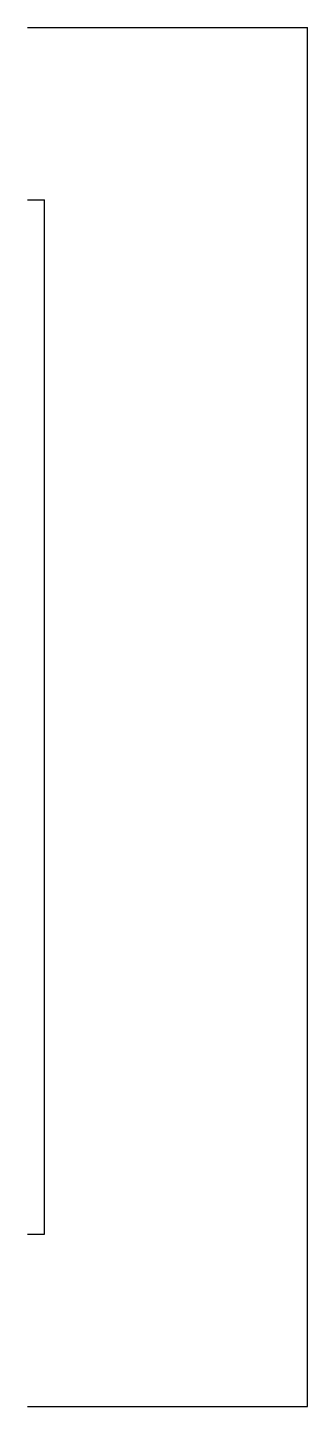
# Model space of a CAD drawing. Header units: millimetres. Extents: x 0 to 60, y 0 to 296.
import ezdxf

# ---------------------------------------------------------------- set-up
doc = ezdxf.new("R2010")
doc.units = ezdxf.units.MM

msp = doc.modelspace()

# ---------------------------------------------------------------- linework, layer by layer
for p, q in [((0, 295.78), (59.98, 295.78)), ((59.98, 0), (59.98, 295.78)), ((0, 258.83), (3.6, 258.83)), ((3.6, 36.95), (3.6, 258.83)), ((0, 36.95), (3.6, 36.95)), ((0, 0), (59.98, 0))]:
    msp.add_line(p, q)

doc.saveas('drawing.dxf')
